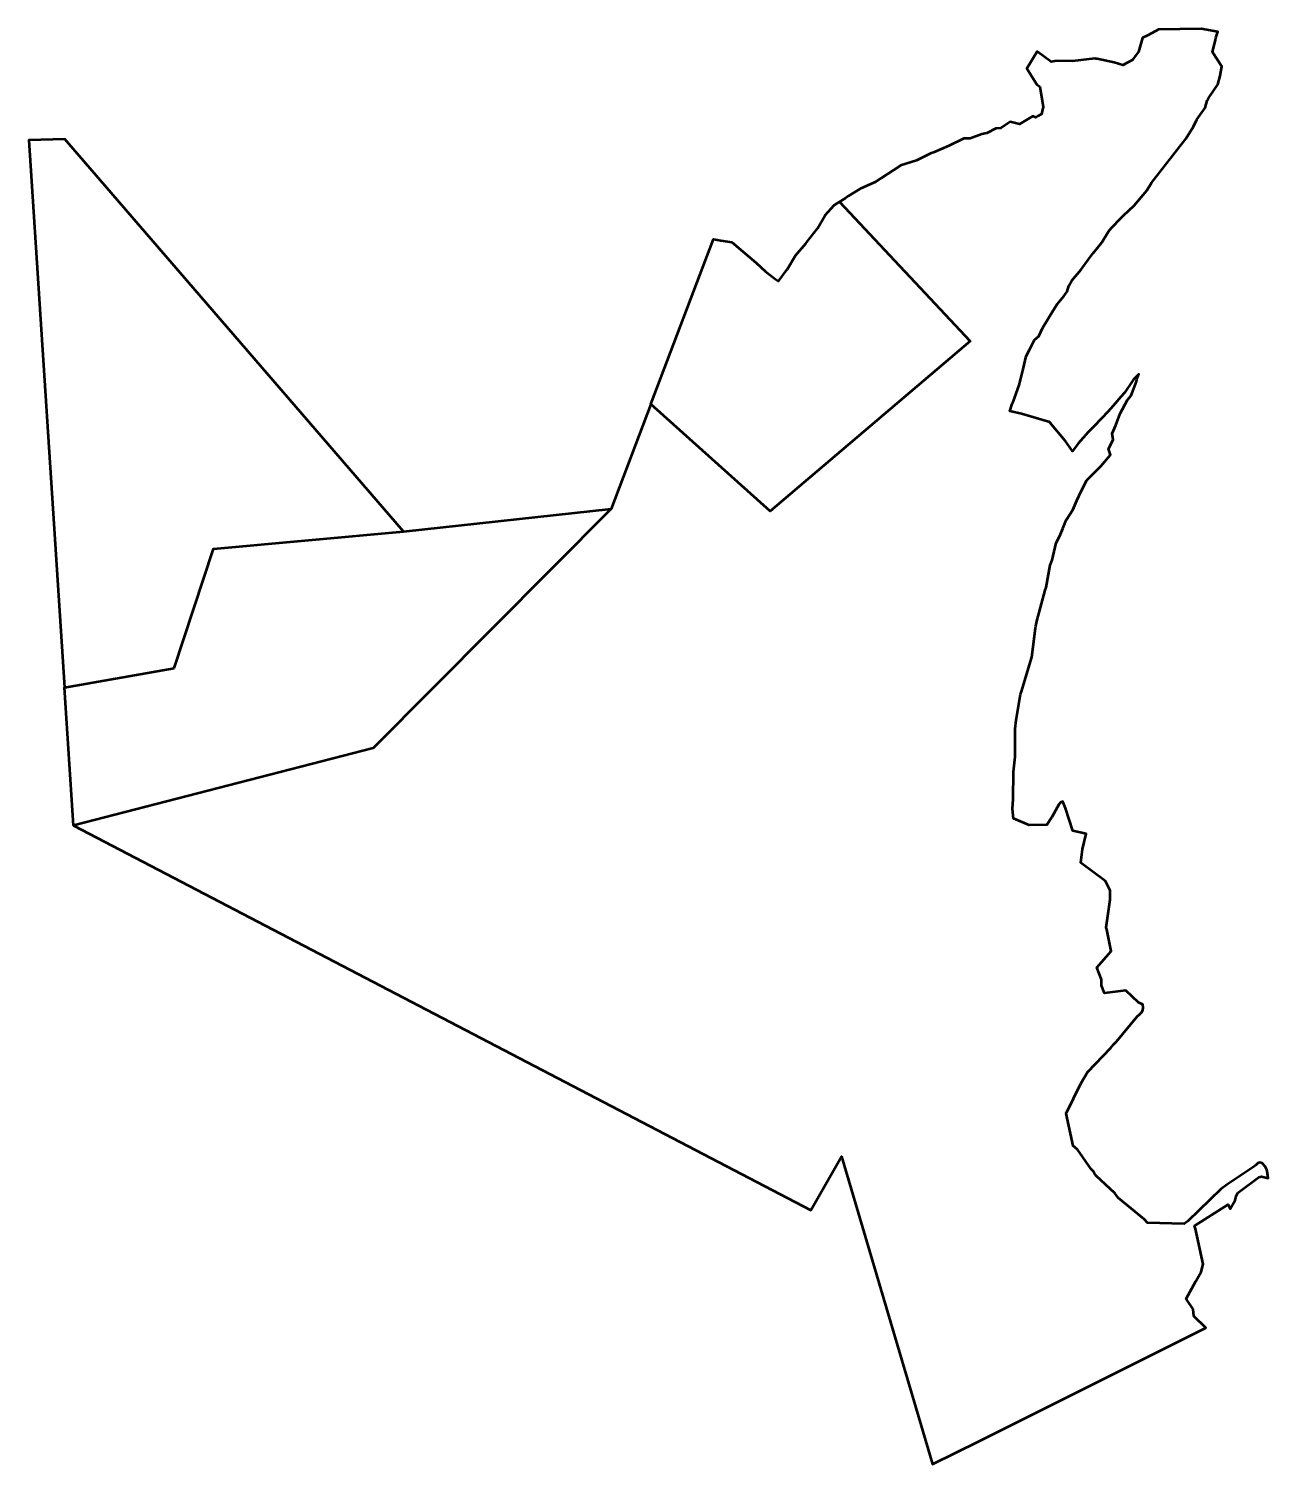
# Model space of a CAD drawing. Header units: metres. Extents: x 807547 to 807700, y 9157400 to 9157578.
import ezdxf

# ---------------------------------------------------------------- set-up
doc = ezdxf.new("R2010")
doc.units = ezdxf.units.M
doc.header["$MEASUREMENT"] = 0
doc.layers.add('2884-21025', color=1, linetype='Continuous')

msp = doc.modelspace()

# ---------------------------------------------------------------- linework, layer by layer
at = {"layer": '2884-21025', "color": 254, "lineweight": 53, "true_color": 0xcccccc}
msp.add_lwpolyline([(807691.19, 9157419.42), (807690.33, 9157420.71), (807691.54, 9157422.9), (807692.18, 9157424.02), (807692.43, 9157424.98), (807691.48, 9157429.37), (807691.34, 9157429.74), (807695.52, 9157432.39), (807695.79, 9157431.86), (807696.41, 9157432.9), (807696.54, 9157433.41), (807696.73, 9157433.84), (807699.31, 9157435.76), (807699.66, 9157435.86), (807700.5, 9157435.62), (807700.38, 9157436.51), (807700.31, 9157436.67), (807700.12, 9157437.1), (807699.72, 9157437.49), (807699.44, 9157437.56), (807699.22, 9157437.48), (807698.95, 9157437.26), (807698.63, 9157437), (807695.4, 9157434.86), (807694.6, 9157434.29), (807690.55, 9157430.3), (807690.07, 9157429.99), (807685.54, 9157430.11), (807685.11, 9157430.55), (807681.89, 9157433.2), (807681.5, 9157433.78), (807679.19, 9157435.91), (807678.96, 9157436.23), (807678.81, 9157436.5), (807678.54, 9157436.76), (807676.88, 9157439.21), (807676.34, 9157439.66), (807675.45, 9157443.63), (807677.26, 9157447.35), (807678.12, 9157448.76), (807680.99, 9157451.77), (807681.31, 9157452.18), (807681.7, 9157452.55), (807684.27, 9157455.65), (807684.57, 9157455.94), (807684.82, 9157456.21), (807684.94, 9157456.48), (807684.98, 9157456.78), (807684.95, 9157457.14), (807684.44, 9157457.38), (807682.87, 9157458.87), (807680.19, 9157458.57), (807679.82, 9157459.51), (807679.84, 9157460.25), (807679.25, 9157461.71), (807681.05, 9157463.74), (807680.51, 9157466.43), (807680.43, 9157466.68), (807680.9, 9157470.14), (807680.92, 9157471.25), (807680.34, 9157472.42), (807677.28, 9157474.68), (807677.5, 9157476.39), (807677.93, 9157478.27), (807676.28, 9157478.67), (807675.39, 9157481.47), (807675.06, 9157482.28), (807674.78, 9157482.15), (807674.56, 9157481.91), (807673.68, 9157480.34), (807673.06, 9157479.39), (807670.88, 9157479.35), (807668.93, 9157480.18), (807668.81, 9157481.39), (807668.88, 9157482.57), (807668.95, 9157485.96), (807669.13, 9157487.82), (807669.13, 9157491.29), (807669.28, 9157492.36), (807669.79, 9157495.57), (807669.92, 9157495.92), (807671.21, 9157500.16), (807671.67, 9157503.74), (807671.71, 9157504.02), (807671.84, 9157504.6), (807672.86, 9157508.45), (807672.97, 9157508.77), (807673.46, 9157511.55), (807673.73, 9157512.17), (807674.22, 9157514.31), (807674.66, 9157515.18), (807675.03, 9157516.11), (807675.45, 9157517.14), (807676.29, 9157518.39), (807676.8, 9157519.55), (807677.3, 9157520.74), (807678.01, 9157522.09), (807679.74, 9157523.8), (807680.97, 9157525.2), (807680.69, 9157525.97), (807681.3, 9157527.08), (807681.14, 9157527.85), (807681.63, 9157528.9), (807682.17, 9157530.34), (807683.06, 9157532.03), (807683.52, 9157532.58), (807684.16, 9157534.32), (807684.22, 9157534.57), (807684.48, 9157535.2), (807683.82, 9157534.53), (807683.64, 9157534.31), (807682.67, 9157532.88), (807682.24, 9157532.39), (807681.27, 9157531.28), (807680.63, 9157530.56), (807679.9, 9157529.76), (807678.81, 9157528.65), (807678.46, 9157528.3), (807678.2, 9157528.01), (807676.96, 9157526.62), (807676.24, 9157525.68), (807675.37, 9157526.92), (807673.45, 9157529.22), (807673.41, 9157529.29), (807673.33, 9157529.3), (807673.16, 9157529.34), (807669.92, 9157530.28), (807668.5, 9157530.61), (807668.77, 9157531.52), (807668.85, 9157531.65), (807669.65, 9157533.86), (807670.14, 9157535.82), (807670.51, 9157537.42), (807670.92, 9157538.22), (807671.53, 9157539.48), (807672.08, 9157539.91), (807672.58, 9157541), (807673.86, 9157543.11), (807674.36, 9157543.87), (807675.17, 9157544.85), (807675.58, 9157545.46), (807675.81, 9157546.16), (807676.15, 9157546.79), (807677.3, 9157548.17), (807677.53, 9157548.44), (807678.52, 9157549.84), (807678.82, 9157550.2), (807679.86, 9157551.5), (807680.69, 9157552.89), (807681.07, 9157553.35), (807682.24, 9157554.51), (807682.55, 9157554.86), (807683.9, 9157556.08), (807685.45, 9157557.94), (807686.04, 9157558.9), (807690.29, 9157564.36), (807691.23, 9157565.88), (807691.63, 9157566.74), (807692.68, 9157568.19), (807692.92, 9157569.08), (807693.08, 9157569.4), (807694.24, 9157571.08), (807694.54, 9157572.17), (807694.76, 9157573.31), (807693.6, 9157575.07), (807693.94, 9157576.61), (807694, 9157576.86), (807694.23, 9157577.62), (807692.17, 9157577.99), (807686.89, 9157577.89), (807685.6, 9157577.18), (807684.92, 9157576.86), (807684.43, 9157575.14), (807683.64, 9157574.09), (807682.48, 9157573.47), (807681.42, 9157573.79), (807679.3, 9157574.24), (807679.12, 9157574.27), (807679.02, 9157574.29), (807676.25, 9157573.97), (807674.38, 9157574), (807674.04, 9157573.99), (807673.59, 9157573.89), (807671.86, 9157575.16), (807670.61, 9157573.07), (807671.83, 9157571.07), (807672.22, 9157570.84), (807672.62, 9157568.32), (807672.39, 9157567.39), (807671.97, 9157567.15), (807671.69, 9157567.01), (807671.32, 9157567.18), (807669.69, 9157566.16), (807668.52, 9157566.47), (807667.38, 9157565.69), (807666.74, 9157565.62), (807665.65, 9157565.05), (807665.01, 9157564.94), (807663.55, 9157564.4), (807662.8, 9157564.39), (807660.94, 9157563.49), (807659.01, 9157562.65), (807658.76, 9157562.57), (807656.92, 9157561.69), (807654.96, 9157561.03), (807654.92, 9157561.02), (807651.71, 9157558.94), (807651.61, 9157558.9), (807649.96, 9157558.16), (807648.46, 9157557.24), (807648.13, 9157557.01), (807647.4, 9157556.55), (807663.56, 9157539.28), (807638.79, 9157518.25), (807624.03, 9157531.49), (807619.12, 9157518.52), (807589.63, 9157488.88), (807552.5, 9157479.32), (807643.83, 9157431.67), (807647.62, 9157438.33), (807658.92, 9157400.21), (807664.68, 9157403.08), (807692.75, 9157417.09), (807691.27, 9157418.56)], close=True, dxfattribs=at)
at = {"layer": '2884-21025', "color": 1, "lineweight": 53, "true_color": 0xff0000}
msp.add_lwpolyline([(807564.98, 9157498.79), (807569.85, 9157513.59), (807593.38, 9157515.73), (807551.44, 9157564.33), (807546.95, 9157564.17), (807551.38, 9157496.42)], close=True, dxfattribs=at)
at = {"layer": '2884-21025', "color": 3, "lineweight": 53, "true_color": 0x00ff00}
for points in [[(807624.03, 9157531.49), (807631.77, 9157551.93), (807632.69, 9157551.76), (807634.04, 9157551.57), (807637.06, 9157549.01), (807638.22, 9157547.92), (807639.44, 9157546.99), (807639.83, 9157546.74), (807640.88, 9157548.15), (807640.9, 9157548.19), (807641.93, 9157549.91), (807643.21, 9157551.4), (807643.31, 9157551.51), (807644.66, 9157553.25), (807645.61, 9157554.9), (807646.72, 9157556.12), (807647.4, 9157556.55), (807663.56, 9157539.28), (807638.79, 9157518.25)], [(807564.98, 9157498.79), (807569.85, 9157513.59), (807593.38, 9157515.73), (807619.12, 9157518.52), (807589.63, 9157488.88), (807552.5, 9157479.32), (807551.38, 9157496.42)]]:
    msp.add_lwpolyline(points, close=True, dxfattribs=at)

doc.saveas('drawing.dxf')
